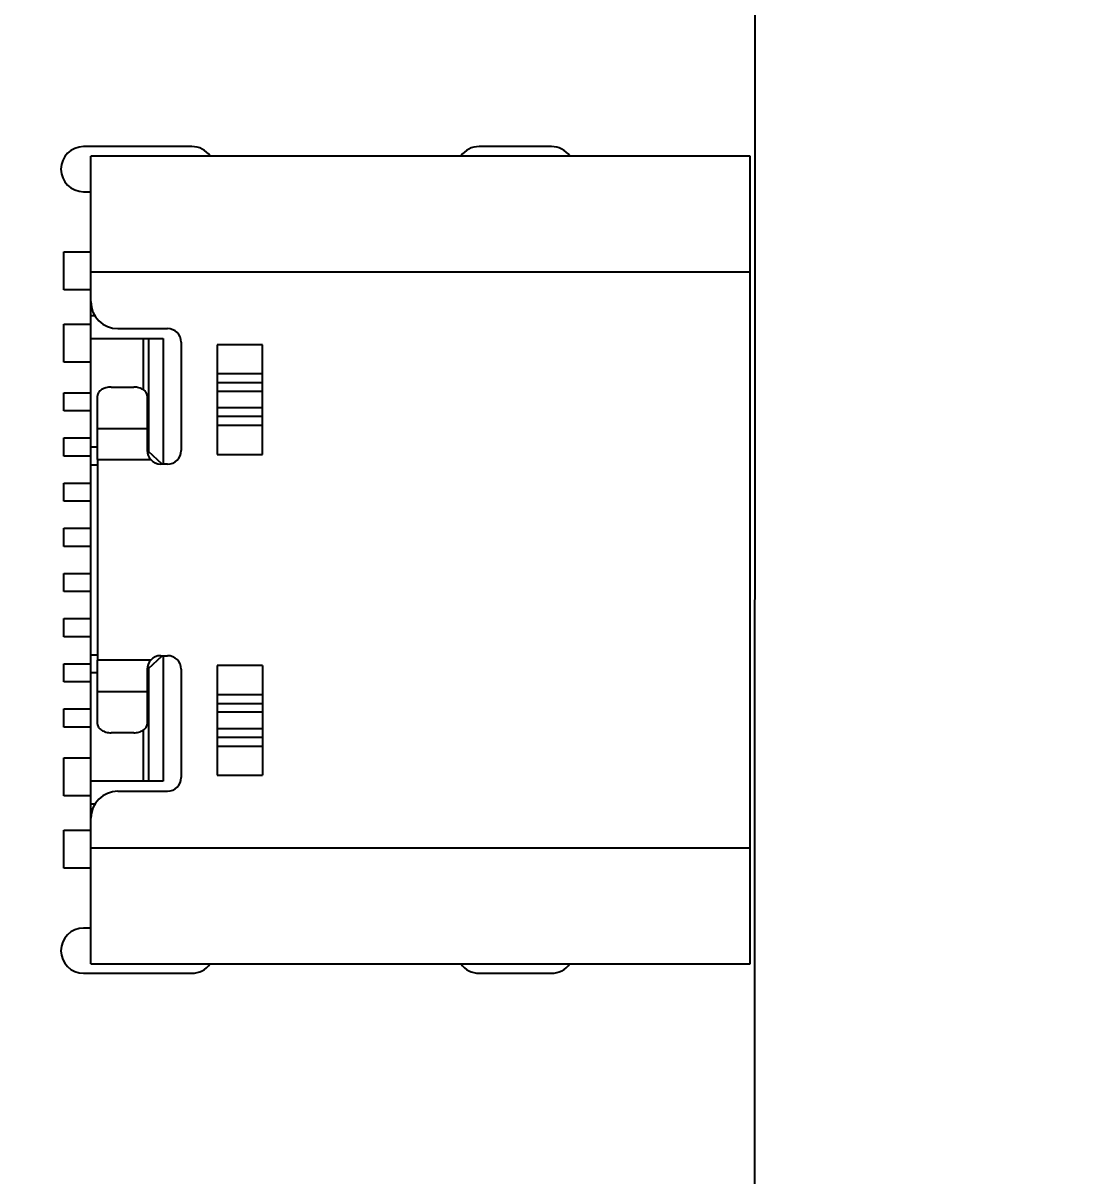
# Model space of a CAD drawing. Header units: inches. Extents: x -36 to 490, y -51 to 98.
# Drawn here: x 431.27 to 442.86, y 3.61 to 16.37 of the extents above; entities that cross this region are included whole.
import ezdxf

# ---------------------------------------------------------------- set-up
doc = ezdxf.new("R2010")
doc.units = ezdxf.units.IN
doc.header["$LTSCALE"] = 1.21
doc.header["$MEASUREMENT"] = 0
doc.header["$PDMODE"] = 3
doc.header["$PDSIZE"] = 0.3125
doc.layers.get('0').update_dxf_attribs({"linetype": 'CONTINUOUS'})
doc.layers.get('Defpoints').update_dxf_attribs({"linetype": 'CONTINUOUS'})
doc.layers.add('DIM', color=3, linetype='CONTINUOUS')
doc.styles.get("Standard").update_dxf_attribs({"font": 'txt', "width": 0.8})
doc.dimstyles.get("Standard").update_dxf_attribs({"dimtxt": 0.15625, "dimasz": 0.1875, "dimexe": 0.125, "dimexo": 0.0625, "dimgap": 0.09, "dimtad": 0, "dimtih": 1, "dimtoh": 1, "dimzin": 4, "dimdsep": 46, "dimtxsty": 'Standard', "dimblk": '_FILLED', "dimblk1": '_FILLED', "dimblk2": '_FILLED', "dimcen": 0.09, "dimazin": 1, "dimtp": 0.01, "dimtm": 0.01, "dimtfac": 1, "dimtofl": 0, "dimtmove": 0, "dimatfit": 3, "dimldrblk": '_FILLED', "dimfxl": 1, "dimtolj": 1, "dimtzin": 4, "dimarcsym": 0})

# ---------------------------------------------------------------- blocks, each defined once
blk = doc.blocks.new('_FILLED')
at = {"color": 0, "linetype": 'ByBlock'}
blk.add_solid([(0, 0), (-1, 0.1667), (-1, -0.1667)], dxfattribs=at)
blk = doc.blocks.new('*D70')
at = {"layer": 'Defpoints', "color": 0}
for p in [(406.8, 41.989), (406.8, -7.061), (488.634, -7.061)]:
    blk.add_point(p, dxfattribs=at)
at = {"layer": 'DIM', "color": 0, "lineweight": -2}
for p, q in [((406.863, 41.989), (488.759, 41.989)), ((488.634, 39.449), (488.634, 21.387)), ((488.634, -4.521), (488.634, 13.541)), ((406.863, -7.061), (488.759, -7.061))]:
    blk.add_line(p, q, dxfattribs=at)
at = {"layer": 'DIM', "color": 0, "lineweight": -2, "xscale": 2.54, "yscale": 2.54, "zscale": 2.54}
for p, rotation in [((488.634, 41.989), 90), ((488.634, -7.061), 270)]:
    blk.add_blockref('_FILLED', p, dxfattribs=dict(at, rotation=rotation))
at = {"layer": 'DIM', "color": 0, "insert": (488.634, 17.464), "char_height": 2.5, "attachment_point": 5, "rotation": 90, "line_spacing_factor": 2.5}
blk.add_mtext('\\A1;49.05', dxfattribs=at)

msp = doc.modelspace()

# ---------------------------------------------------------------- linework, layer by layer
at = {"color": 7, "linetype": 'Continuous'}
for p, q in [((439.37, -10.776), (439.38, 54.725)), ((433.14, 14.999), (431.94, 14.999)), ((437.12, 14.999), (436.32, 14.999)), ((439.32, 14.894), (432.02, 14.894)), ((432.02, 5.954), (432.02, 14.894)), ((439.32, 5.954), (439.32, 14.894)), ((431.94, 14.499), (432.02, 14.499)), ((431.72, 13.834), (432.02, 13.834)), ((431.72, 13.414), (431.72, 13.834)), ((432.02, 13.614), (439.32, 13.614)), ((432.02, 13.414), (431.72, 13.414)), ((431.72, 13.034), (432.02, 13.034)), ((431.72, 12.614), (431.72, 13.034)), ((432.068, 13.124), (432.02, 13.124)), ((432.32, 12.984), (432.87, 12.984)), ((432.02, 12.874), (432.823, 12.874)), ((432.603, 12.306), (432.603, 12.874)), ((432.66, 12.874), (432.66, 11.623)), ((432.823, 12.874), (432.823, 11.484)), ((433.02, 12.834), (433.02, 11.634)), ((433.92, 12.806), (433.42, 12.806)), ((433.42, 12.806), (433.42, 11.591)), ((433.92, 11.591), (433.92, 12.806)), ((432.02, 12.614), (431.72, 12.614)), ((433.42, 12.487), (433.92, 12.487)), ((433.92, 12.383), (433.42, 12.383)), ((431.72, 12.274), (432.02, 12.274)), ((431.72, 12.074), (431.72, 12.274)), ((432.245, 12.337), (432.495, 12.337)), ((433.42, 12.292), (433.92, 12.292)), ((432.095, 11.879), (432.095, 12.24)), ((432.645, 12.24), (432.645, 11.879)), ((432.02, 12.074), (431.72, 12.074)), ((433.92, 12.106), (433.42, 12.106)), ((433.42, 12.015), (433.92, 12.015)), ((432.095, 11.879), (432.645, 11.879)), ((432.095, 11.534), (432.095, 11.879)), ((432.645, 11.879), (432.645, 11.634)), ((433.92, 11.911), (433.42, 11.911)), ((431.72, 11.774), (432.02, 11.774)), ((431.72, 11.574), (431.72, 11.774)), ((432.02, 11.674), (432.095, 11.674)), ((432.645, 11.674), (432.656, 11.674)), ((432.659, 11.635), (432.656, 11.674)), ((432.812, 11.484), (432.66, 11.623)), ((432.02, 11.574), (431.72, 11.574)), ((432.095, 11.534), (432.683, 11.534)), ((432.095, 11.534), (432.095, 9.314)), ((433.42, 11.591), (433.92, 11.591)), ((432.095, 11.474), (432.02, 11.474)), ((432.87, 11.484), (432.795, 11.484)), ((431.72, 11.274), (432.02, 11.274)), ((431.72, 11.074), (431.72, 11.274)), ((432.02, 11.074), (431.72, 11.074)), ((431.72, 10.774), (432.02, 10.774)), ((431.72, 10.574), (431.72, 10.774)), ((432.02, 10.574), (431.72, 10.574)), ((431.72, 10.274), (432.02, 10.274)), ((431.72, 10.074), (431.72, 10.274)), ((432.02, 10.074), (431.72, 10.074)), ((431.72, 9.774), (432.02, 9.774)), ((431.72, 9.574), (431.72, 9.774)), ((432.02, 9.574), (431.72, 9.574)), ((432.02, 9.374), (432.095, 9.374)), ((432.66, 9.224), (432.812, 9.364)), ((432.795, 9.364), (432.87, 9.364)), ((432.823, 9.364), (432.823, 7.974)), ((431.72, 9.274), (432.02, 9.274)), ((431.72, 9.074), (431.72, 9.274)), ((432.683, 9.314), (432.095, 9.314)), ((432.095, 8.968), (432.095, 9.314)), ((432.645, 9.214), (432.645, 8.968)), ((432.656, 9.174), (432.659, 9.213)), ((432.66, 9.224), (432.66, 7.974)), ((433.02, 9.214), (433.02, 8.014)), ((433.92, 9.255), (433.42, 9.255)), ((433.42, 9.255), (433.42, 8.04)), ((433.92, 9.255), (433.92, 8.04)), ((432.02, 9.074), (431.72, 9.074)), ((432.095, 9.174), (432.02, 9.174)), ((432.656, 9.174), (432.645, 9.174)), ((432.095, 8.968), (432.645, 8.968)), ((432.095, 8.607), (432.095, 8.968)), ((432.645, 8.968), (432.645, 8.607)), ((433.42, 8.936), (433.92, 8.936)), ((433.92, 8.832), (433.42, 8.832)), ((431.72, 8.774), (432.02, 8.774)), ((431.72, 8.574), (431.72, 8.774)), ((433.42, 8.741), (433.92, 8.741)), ((432.02, 8.574), (431.72, 8.574)), ((433.92, 8.555), (433.42, 8.555)), ((432.495, 8.511), (432.245, 8.511)), ((432.603, 7.974), (432.603, 8.542)), ((433.42, 8.464), (433.92, 8.464)), ((433.92, 8.36), (433.42, 8.36)), ((431.72, 8.234), (432.02, 8.234)), ((431.72, 7.814), (431.72, 8.234)), ((433.42, 8.04), (433.92, 8.04)), ((432.823, 7.974), (432.02, 7.974)), ((432.02, 7.814), (431.72, 7.814)), ((432.32, 7.864), (432.87, 7.864)), ((432.02, 7.724), (432.068, 7.724)), ((431.72, 7.434), (432.02, 7.434)), ((431.72, 7.014), (431.72, 7.434)), ((439.32, 7.234), (432.02, 7.234)), ((432.02, 7.014), (431.72, 7.014)), ((432.02, 6.349), (431.94, 6.349)), ((432.02, 5.954), (439.32, 5.954)), ((431.94, 5.849), (433.14, 5.849)), ((436.32, 5.849), (437.12, 5.849))]:
    msp.add_line(p, q, dxfattribs=at)
for centre, radius, start, end in [((431.94, 14.749), 0.25, 90, 270), ((433.14, 14.749), 0.25, 35.7651, 90), ((436.32, 14.749), 0.25, 90, 144.18), ((437.12, 14.749), 0.25, 35.7651, 90), ((432.32, 13.284), 0.3, 180, 270), ((432.87, 12.834), 0.15, 0, 90), ((432.797, 11.635), 0.152, 180.3477, 221.5914), ((432.87, 11.634), 0.15, 270, 0), ((432.795, 11.634), 0.15, 221.7701, 270), ((432.795, 9.214), 0.15, 90, 138.1996), ((432.87, 9.214), 0.15, 0, 90), ((432.796, 9.214), 0.151, 138.2409, 179.8721), ((432.87, 8.014), 0.15, 270, 360), ((432.32, 7.564), 0.3, 90, 180), ((431.94, 6.099), 0.25, 90, 270), ((433.14, 6.099), 0.25, 270, 324.1826), ((436.32, 6.099), 0.25, 215.7632, 270), ((437.12, 6.099), 0.25, 270, 324.182)]:
    msp.add_arc(centre, radius, start, end, dxfattribs=at)
for points, knots in [([(432.245, 12.337), (432.226, 12.337), (432.189, 12.332), (432.147, 12.315), (432.121, 12.295), (432.106, 12.278), (432.097, 12.26), (432.095, 12.247), (432.095, 12.24)], [0, 0, 0, 0, 0.296453, 0.567671, 0.689041, 0.800069, 0.902604, 1, 1, 1, 1]), ([(432.645, 12.24), (432.645, 12.247), (432.643, 12.26), (432.634, 12.278), (432.62, 12.295), (432.594, 12.315), (432.552, 12.332), (432.515, 12.337), (432.495, 12.337)], [0, 0, 0, 0, 0.097396, 0.199931, 0.310959, 0.43233, 0.703547, 1, 1, 1, 1]), ([(432.095, 8.607), (432.095, 8.601), (432.097, 8.588), (432.106, 8.569), (432.121, 8.553), (432.147, 8.533), (432.189, 8.515), (432.226, 8.511), (432.245, 8.511)], [0, 0, 0, 0, 0.097396, 0.199931, 0.310959, 0.43233, 0.703547, 1, 1, 1, 1]), ([(432.495, 8.511), (432.515, 8.511), (432.552, 8.515), (432.594, 8.533), (432.62, 8.553), (432.634, 8.569), (432.643, 8.588), (432.645, 8.601), (432.645, 8.607)], [0, 0, 0, 0, 0.296453, 0.567671, 0.689041, 0.800069, 0.902604, 1, 1, 1, 1])]:
    msp.add_open_spline(points, degree=3, knots=knots, dxfattribs=at)

# ---------------------------------------------------------------- dimensions: what is measured, and where the dimension line sits
at = {"layer": 'DIM'}
dim = msp.add_linear_dim(base=(488.634, -7.061), p1=(406.8, 41.989), p2=(406.8, -7.061), angle=90, dimstyle='Standard', override={"dimtxt": 2.5, "dimasz": 2.54, "dimtih": 0, "dimtoh": 0, "dimzin": 0, "dimcen": 0.198, "dimadec": 0, "dimazin": 0, "dimtp": 0, "dimtm": 0, "dimtdec": 4, "dimtzin": 0}, dxfattribs=at)
dim.commit()
dim.dimension.update_dxf_attribs({"geometry": '*D70', "text_midpoint": (488.634, 17.464)})

doc.saveas('drawing.dxf')
